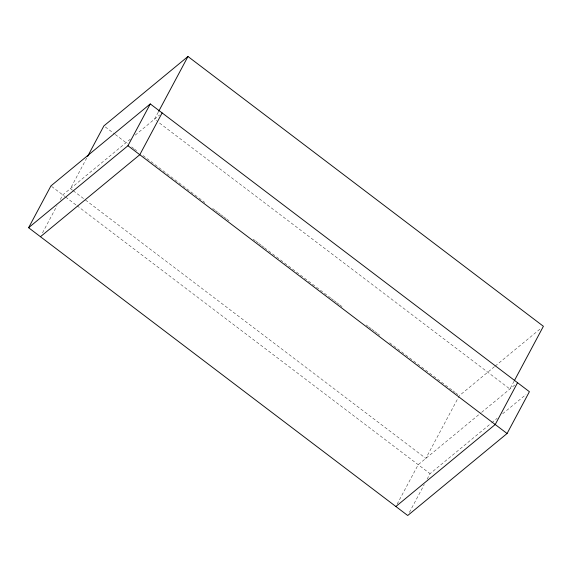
<?xml version="1.0" encoding="UTF-8"?>
<svg xmlns="http://www.w3.org/2000/svg" width="572" height="572" viewBox="0 0 572 572"><rect width="100%" height="100%" fill="white"/><g stroke="black" fill="none" stroke-linecap="round" stroke-linejoin="round"><path stroke-width="0.43" stroke-dasharray="2.86 2.15" d="M42.514 232.847L56.986 205.741M60.296 199.549L62.777 194.902L130.366 139.125M86.744 158.015L70.413 188.596L72.551 190.211M158.251 112.169L154.483 119.219L156.614 120.842M397.118 504.182L418.203 464.693L480.966 412.898M409.38 512.405L424.26 484.527M427.155 479.107L430.051 473.688L491.033 423.366M514.099 381.174L509.909 389.01L157.329 121.378M135.185 135.142L159.574 115.015M494.48 366.666L459.337 395.667L425.847 458.387L85.342 199.928M495.166 366.094L540.647 328.564M481.66 412.326L515.644 384.284M491.713 422.794L497.197 418.275M502.681 413.749L525.975 394.523M105.327 126.955L114.572 133.97M115.279 134.506L127.363 143.679M131.631 146.918L133.762 148.534M134.47 149.077L136.608 150.693M143.007 155.548L204.847 202.495M212.67 208.43L214.8 210.046M215.508 210.589L217.646 212.205M218.354 212.748L220.485 214.364M221.2 214.908L223.33 216.523M224.038 217.06L226.176 218.683M226.884 219.219L229.014 220.842M253.189 239.189L255.319 240.805M256.027 241.341L258.165 242.964M258.873 243.5L261.004 245.123M261.719 245.66L263.849 247.283M264.557 247.819L330.673 297.998M331.381 298.541L333.512 300.157M334.227 300.7L336.357 302.316M337.065 302.86L339.203 304.476M339.911 305.012L342.042 306.635M366.216 324.982L368.347 326.598M369.054 327.134L371.192 328.757M371.9 329.293L374.031 330.916M374.746 331.453L376.877 333.076M377.584 333.612L379.722 335.228M389.668 342.785L452.223 390.268M452.938 390.805L455.069 392.428M455.784 392.964L457.915 394.587M73.259 190.755L84.635 199.385M51.623 186.436L64.908 196.518M65.616 197.061L76.283 205.155M76.991 205.691L430.051 473.688"/><path stroke-width="0.86" d="M28.6 227.72L50.929 185.907L150.279 103.925L529.4 391.698L507.071 433.512L407.722 515.501L28.6 227.72L127.949 145.738L150.279 103.925M87.58 156.449L103.904 125.876L187.973 56.499L543.4 326.29L514.514 380.387M158.666 111.383L187.973 56.499M162.126 112.913L139.797 154.726L40.448 236.715M517.553 382.704L495.223 424.517L395.874 506.506M127.949 145.738L507.071 433.512"/></g></svg>
